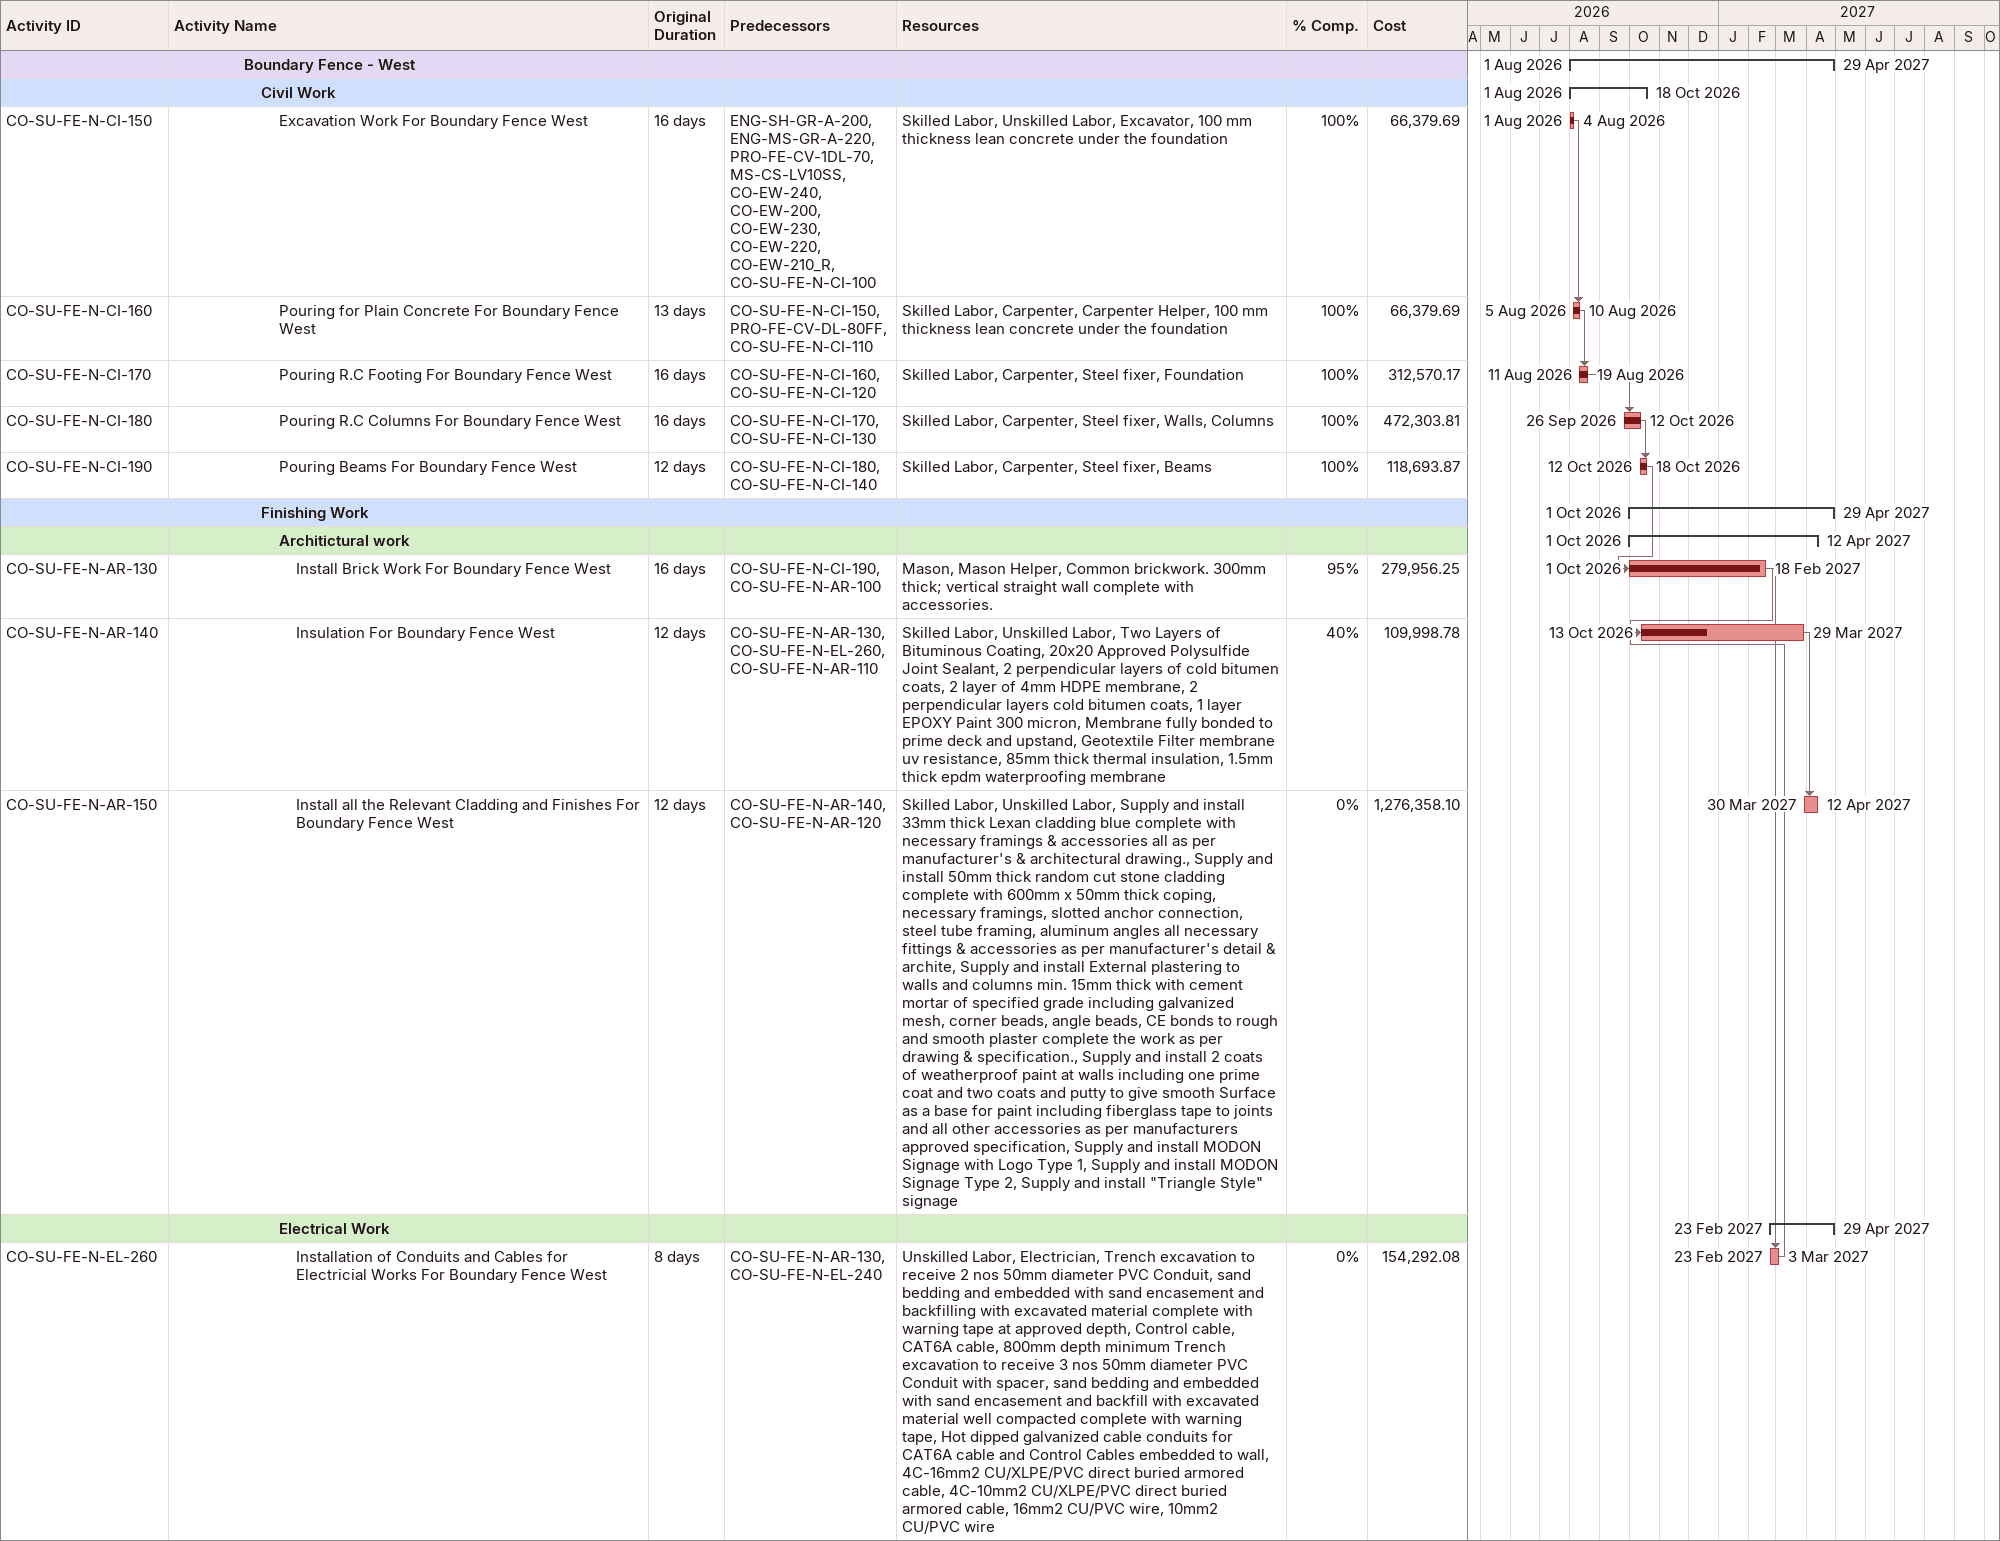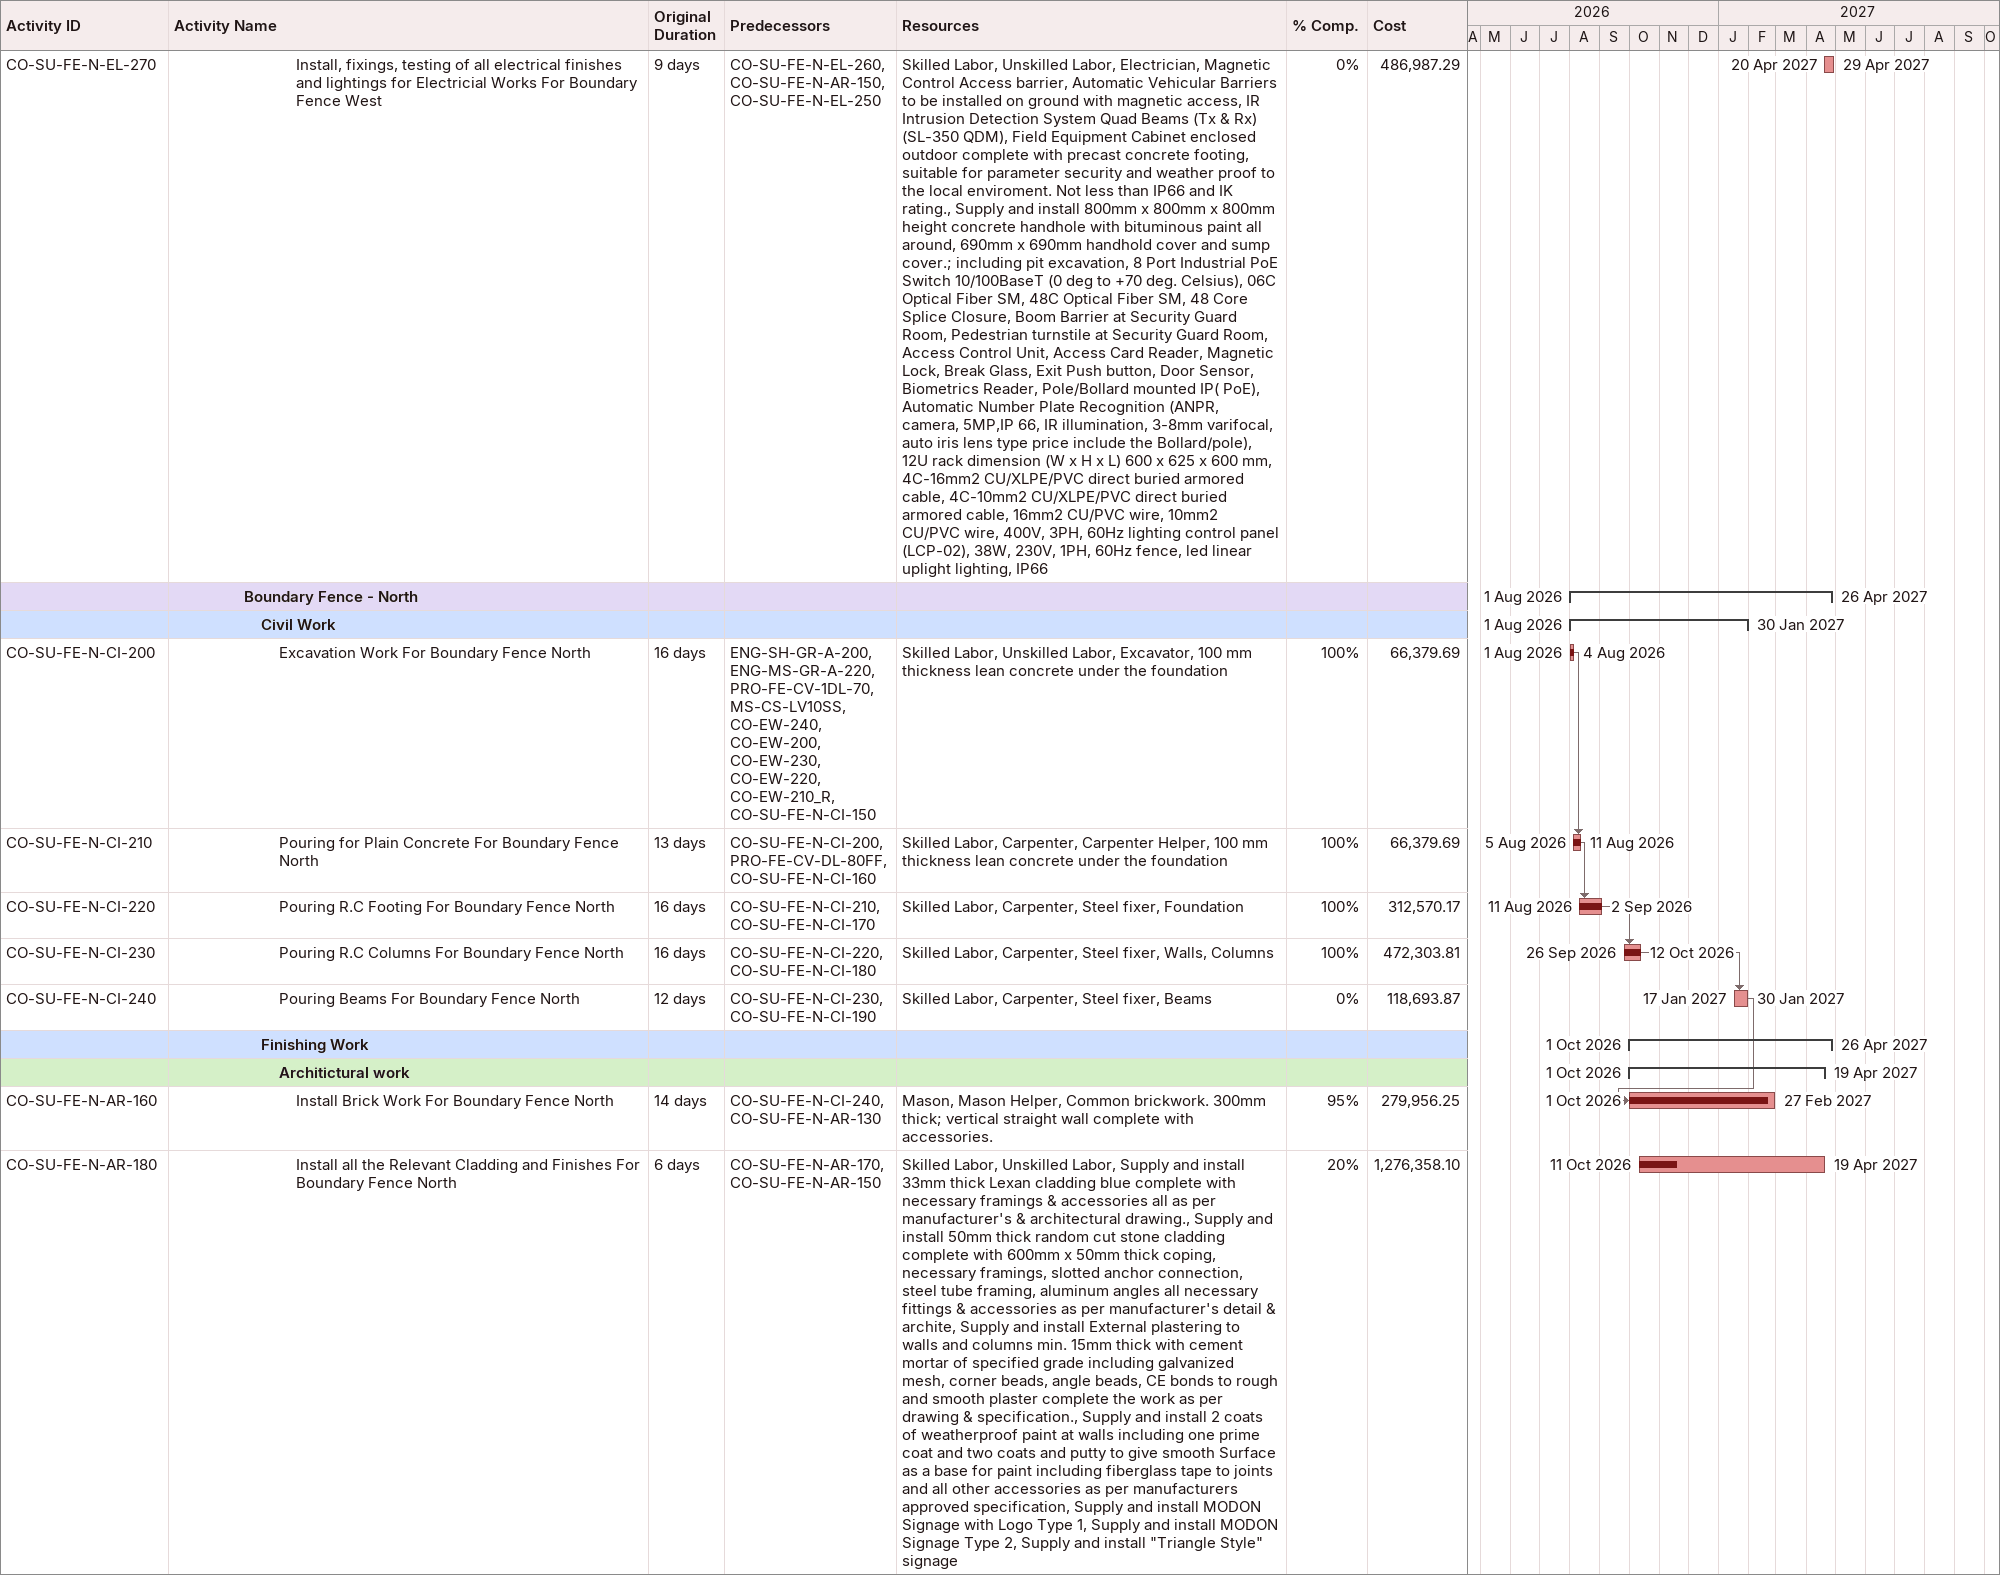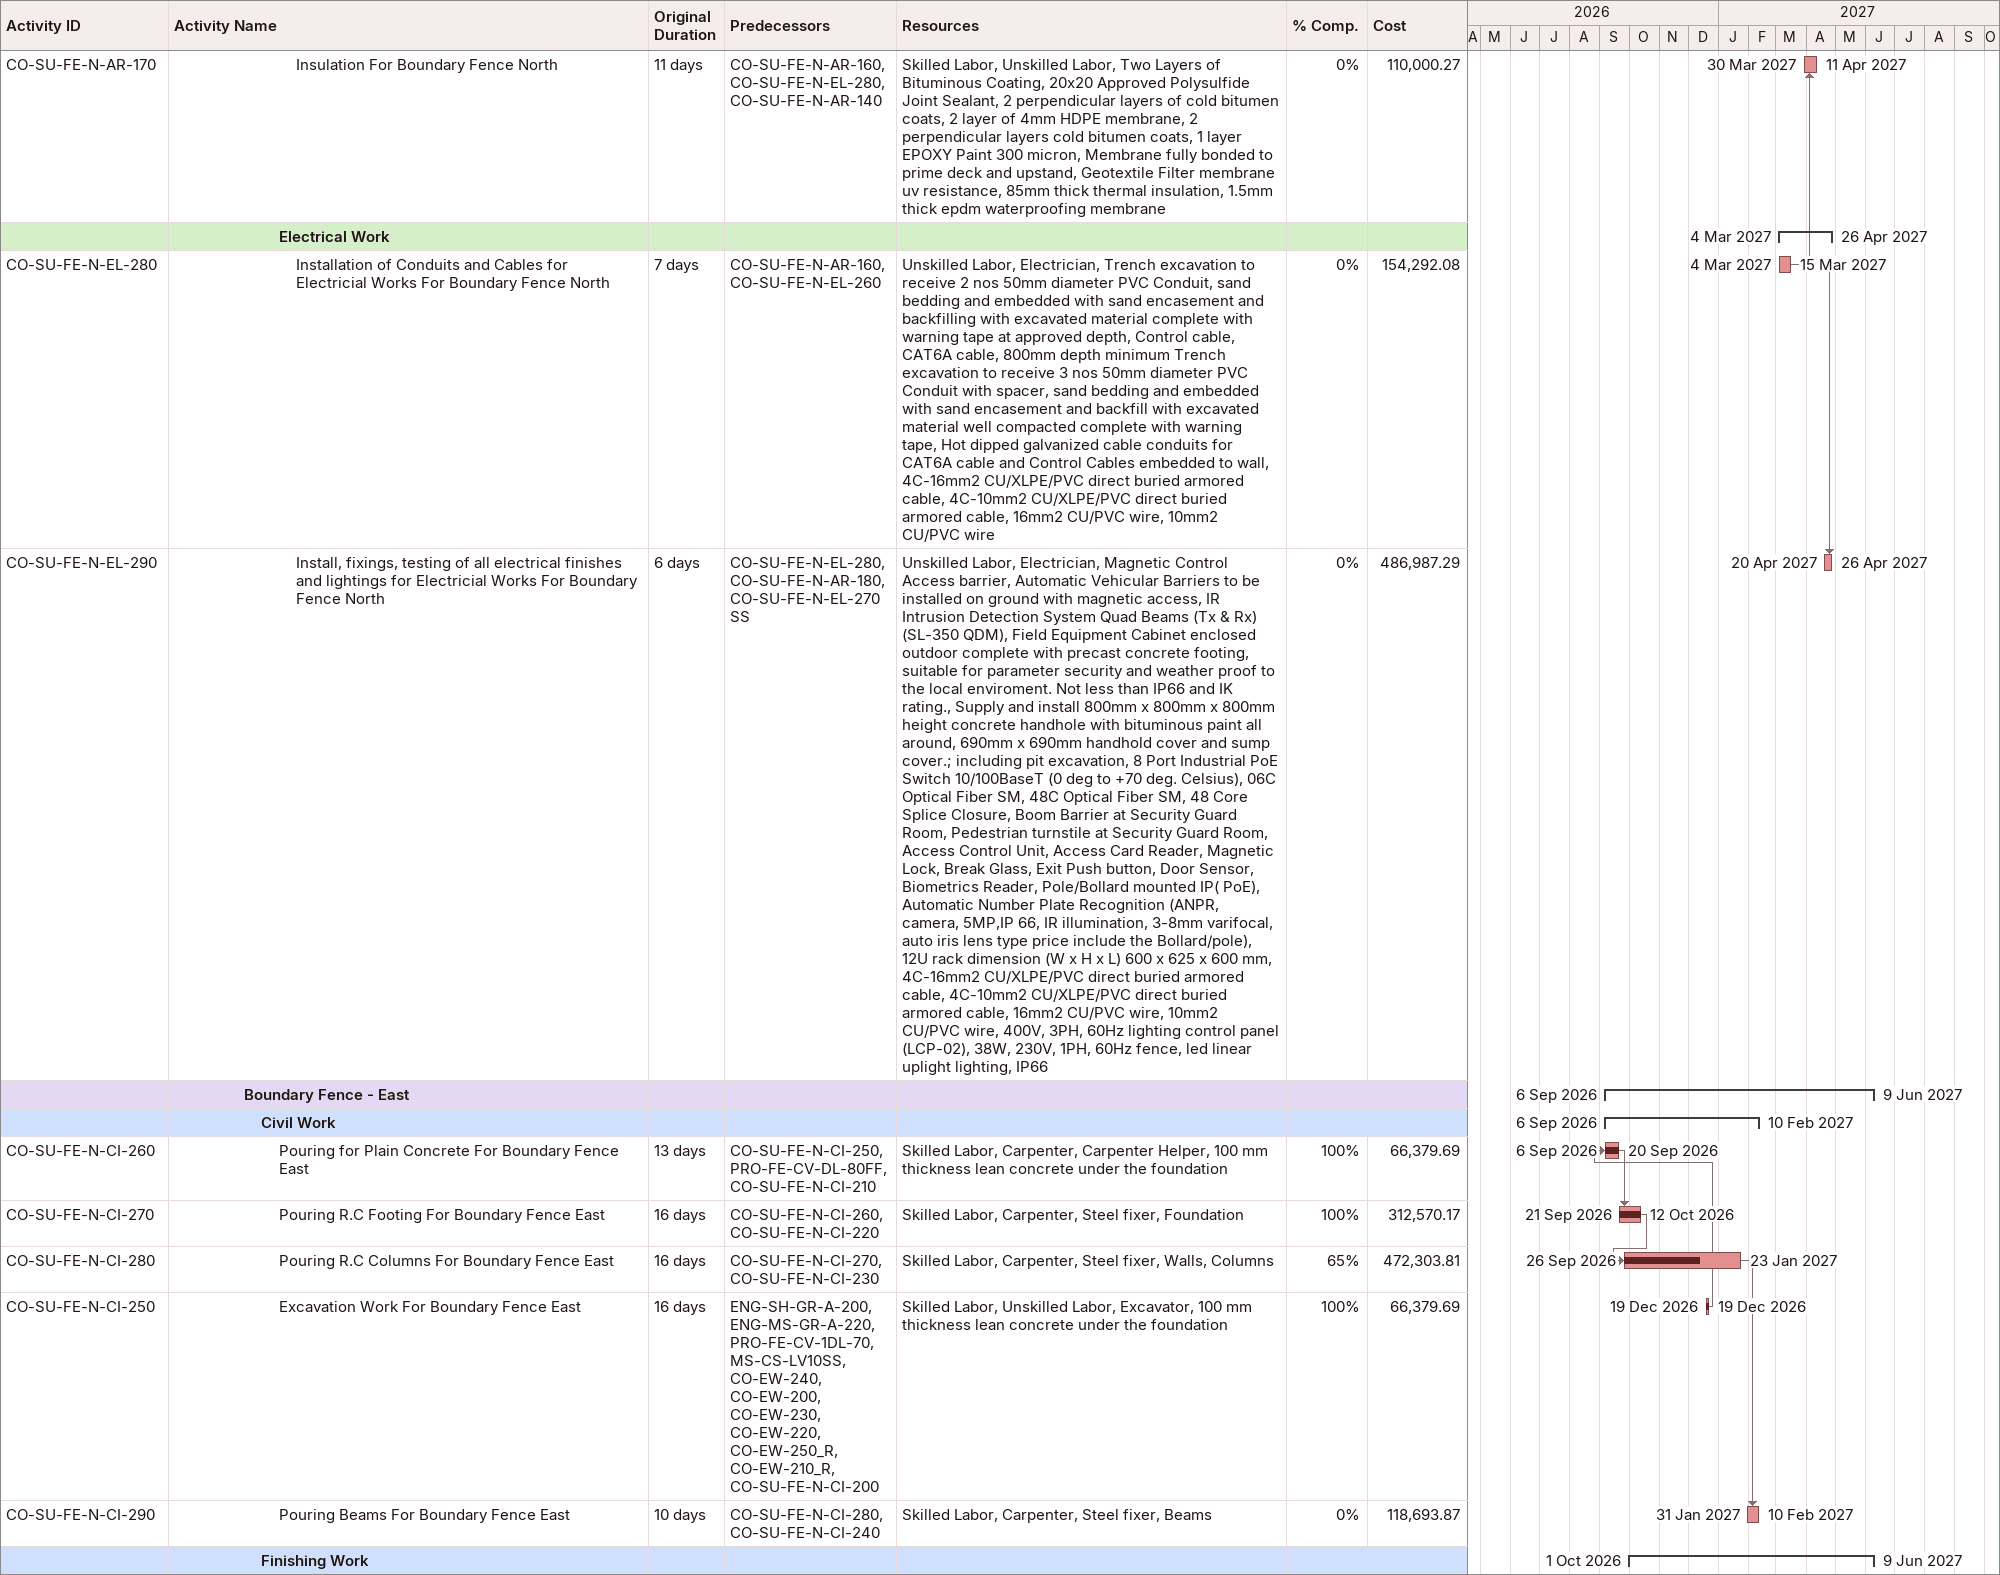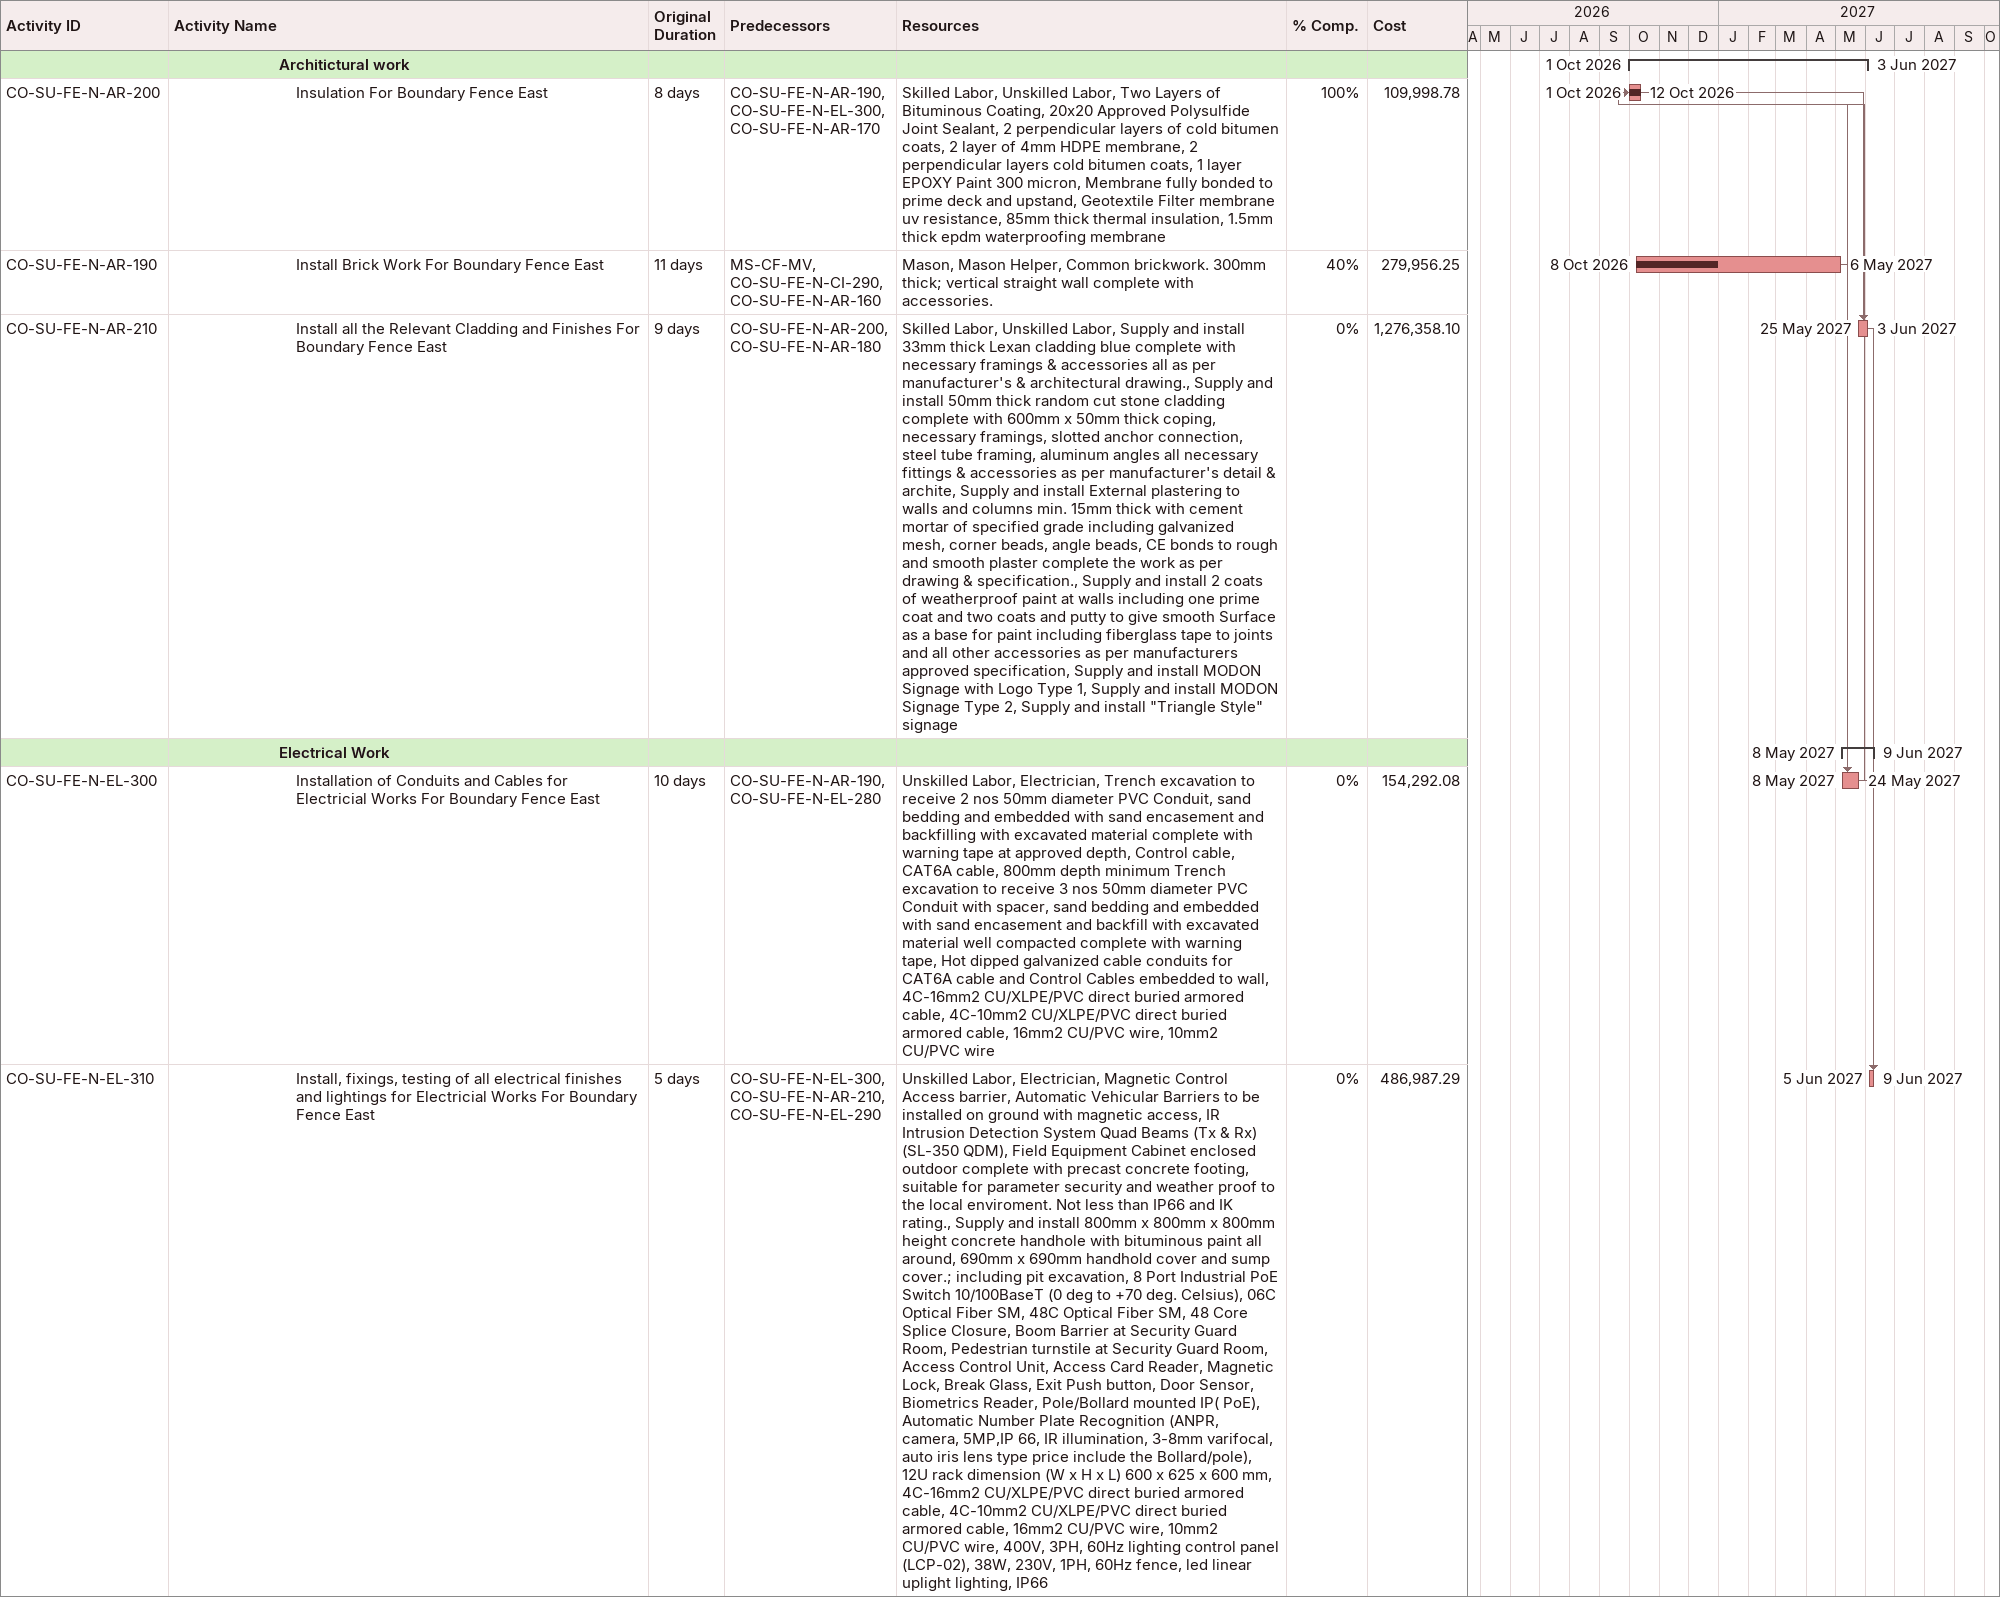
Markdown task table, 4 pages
| ID | Level | Task | Original duration | Start | Finish | Predecessors | Resources | % complete | Cost |
|---|---|---|---|---|---|---|---|---|---|
|  | 5 | **Boundary Fence - West** |  | 2026-08-01 | 2027-04-29 |  |  |  |  |
|  | 6 | **Civil Work** |  | 2026-08-01 | 2026-10-18 |  |  |  |  |
| CO-SU-FE-N-CI-150 | 7 | Excavation Work For Boundary Fence West | 16d | 2026-08-01 | 2026-08-04 | ENG-SH-GR-A-200, ENG-MS-GR-A-220, PRO-FE-CV-1DL-70, MS-CS-LV10SS, CO-EW-240, CO-EW-200, CO-EW-230, CO-EW-220, CO-EW-210_R, CO-SU-FE-N-CI-100 | Skilled Labor, Unskilled Labor, Excavator, 100 mm thickness lean concrete under the foundation | 100 | 66379.69 |
| CO-SU-FE-N-CI-160 | 7 | Pouring for Plain Concrete For Boundary Fence West | 13d | 2026-08-05 | 2026-08-10 | CO-SU-FE-N-CI-150, PRO-FE-CV-DL-80FF, CO-SU-FE-N-CI-110 | Skilled Labor, Carpenter, Carpenter Helper, 100 mm thickness lean concrete under the foundation | 100 | 66379.69 |
| CO-SU-FE-N-CI-170 | 7 | Pouring R.C Footing For Boundary Fence West | 16d | 2026-08-11 | 2026-08-19 | CO-SU-FE-N-CI-160, CO-SU-FE-N-CI-120 | Skilled Labor, Carpenter, Steel fixer, Foundation | 100 | 312570.17 |
| CO-SU-FE-N-CI-180 | 7 | Pouring R.C Columns For Boundary Fence West | 16d | 2026-09-26 | 2026-10-12 | CO-SU-FE-N-CI-170, CO-SU-FE-N-CI-130 | Skilled Labor, Carpenter, Steel fixer, Walls, Columns | 100 | 472303.81 |
| CO-SU-FE-N-CI-190 | 7 | Pouring Beams For Boundary Fence West | 12d | 2026-10-12 | 2026-10-18 | CO-SU-FE-N-CI-180, CO-SU-FE-N-CI-140 | Skilled Labor, Carpenter, Steel fixer, Beams | 100 | 118693.87 |
|  | 6 | **Finishing Work** |  | 2026-10-01 | 2027-04-29 |  |  |  |  |
|  | 7 | **Architictural work** |  | 2026-10-01 | 2027-04-12 |  |  |  |  |
| CO-SU-FE-N-AR-130 | 8 | Install Brick Work For Boundary Fence West | 16d | 2026-10-01 | 2027-02-18 | CO-SU-FE-N-CI-190, CO-SU-FE-N-AR-100 | Mason, Mason Helper, Common brickwork. 300mm thick; vertical straight wall complete with accessories. | 95 | 279956.25 |
| CO-SU-FE-N-AR-140 | 8 | Insulation For Boundary Fence West | 12d | 2026-10-13 | 2027-03-29 | CO-SU-FE-N-AR-130, CO-SU-FE-N-EL-260, CO-SU-FE-N-AR-110 | Skilled Labor, Unskilled Labor, Two Layers of Bituminous Coating, 20x20 Approved Polysulfide Joint Sealant, 2 perpendicular layers of cold bitumen coats, 2 layer of 4mm HDPE membrane, 2 perpendicular layers cold bitumen coats, 1 layer EPOXY Paint 300 micron, Membrane fully bonded to prime deck and upstand, Geotextile Filter membrane uv resistance, 85mm thick thermal insulation, 1.5mm thick epdm waterproofing membrane | 40 | 109998.78 |
| CO-SU-FE-N-AR-150 | 8 | Install all the Relevant Cladding and Finishes For Boundary Fence West | 12d | 2027-03-30 | 2027-04-12 | CO-SU-FE-N-AR-140, CO-SU-FE-N-AR-120 | Skilled Labor, Unskilled Labor, Supply and install 33mm thick Lexan cladding blue complete with necessary framings & accessories all as per manufacturer's & architectural drawing., Supply and install 50mm thick random cut stone cladding complete with 600mm x 50mm thick coping, necessary framings, slotted anchor connection, steel tube framing, aluminum angles all necessary fittings & accessories as per manufacturer's detail & archite, Supply and install External plastering to walls and columns min. 15mm thick with cement mortar of specified grade including galvanized mesh, corner beads, angle beads, CE bonds to rough and smooth plaster complete the work as per drawing & specification., Supply and install 2 coats of weatherproof paint at walls including one prime coat and two coats and putty to give smooth Surface as a base for paint including fiberglass tape to joints and all other accessories as per manufacturers approved specification, Supply and install MODON Signage with Logo Type 1, Supply and install MODON Signage Type 2, Supply and install "Triangle Style" signage | 0 | 1276358.10 |
|  | 7 | **Electrical Work** |  | 2027-02-23 | 2027-04-29 |  |  |  |  |
| CO-SU-FE-N-EL-260 | 8 | Installation of Conduits and Cables for Electricial Works For Boundary Fence West | 8d | 2027-02-23 | 2027-03-03 | CO-SU-FE-N-AR-130, CO-SU-FE-N-EL-240 | Unskilled Labor, Electrician, Trench excavation to receive 2 nos 50mm diameter PVC Conduit, sand bedding and embedded with sand encasement and backfilling with excavated material complete with warning tape at approved depth, Control cable, CAT6A cable, 800mm depth minimum Trench excavation to receive 3 nos 50mm diameter PVC Conduit with spacer, sand bedding and embedded with sand encasement and backfill with excavated material well compacted complete with warning tape, Hot dipped galvanized cable conduits for CAT6A cable and Control Cables embedded to wall, 4C-16mm2 CU/XLPE/PVC direct buried armored cable, 4C-10mm2 CU/XLPE/PVC direct buried armored cable, 16mm2 CU/PVC wire, 10mm2 CU/PVC wire | 0 | 154292.08 |
| CO-SU-FE-N-EL-270 | 8 | Install, fixings, testing of all electrical finishes and lightings for Electricial Works For Boundary Fence West | 9d | 2027-04-20 | 2027-04-29 | CO-SU-FE-N-EL-260, CO-SU-FE-N-AR-150, CO-SU-FE-N-EL-250 | Skilled Labor, Unskilled Labor, Electrician, Magnetic Control Access barrier, Automatic Vehicular Barriers to be installed on ground with magnetic access, IR Intrusion Detection System Quad Beams (Tx & Rx) (SL-350 QDM), Field Equipment Cabinet enclosed outdoor complete with precast concrete footing, suitable for parameter security and weather proof to the local enviroment. Not less than IP66 and IK rating., Supply and install 800mm x 800mm x 800mm height concrete handhole with bituminous paint all around, 690mm x 690mm handhold cover and sump cover.; including pit excavation, 8 Port Industrial PoE Switch 10/100BaseT (0 deg to +70 deg. Celsius), 06C Optical Fiber SM, 48C Optical Fiber SM, 48 Core Splice Closure, Boom Barrier at Security Guard Room, Pedestrian turnstile at Security Guard Room, Access Control Unit, Access Card Reader, Magnetic Lock, Break Glass, Exit Push button, Door Sensor, Biometrics Reader, Pole/Bollard mounted IP( PoE), Automatic Number Plate Recognition (ANPR, camera, 5MP,IP 66, IR illumination, 3-8mm varifocal, auto iris lens type price include the Bollard/pole), 12U rack dimension (W x H x L) 600 x 625 x 600 mm, 4C-16mm2 CU/XLPE/PVC direct buried armored cable, 4C-10mm2 CU/XLPE/PVC direct buried armored cable, 16mm2 CU/PVC wire, 10mm2 CU/PVC wire, 400V, 3PH, 60Hz lighting control panel (LCP-02), 38W, 230V, 1PH, 60Hz fence, led linear uplight lighting, IP66 | 0 | 486987.29 |
|  | 5 | **Boundary Fence - North** |  | 2026-08-01 | 2027-04-26 |  |  |  |  |
|  | 6 | **Civil Work** |  | 2026-08-01 | 2027-01-30 |  |  |  |  |
| CO-SU-FE-N-CI-200 | 7 | Excavation Work For Boundary Fence North | 16d | 2026-08-01 | 2026-08-04 | ENG-SH-GR-A-200, ENG-MS-GR-A-220, PRO-FE-CV-1DL-70, MS-CS-LV10SS, CO-EW-240, CO-EW-200, CO-EW-230, CO-EW-220, CO-EW-210_R, CO-SU-FE-N-CI-150 | Skilled Labor, Unskilled Labor, Excavator, 100 mm thickness lean concrete under the foundation | 100 | 66379.69 |
| CO-SU-FE-N-CI-210 | 7 | Pouring for Plain Concrete For Boundary Fence North | 13d | 2026-08-05 | 2026-08-11 | CO-SU-FE-N-CI-200, PRO-FE-CV-DL-80FF, CO-SU-FE-N-CI-160 | Skilled Labor, Carpenter, Carpenter Helper, 100 mm thickness lean concrete under the foundation | 100 | 66379.69 |
| CO-SU-FE-N-CI-220 | 7 | Pouring R.C Footing For Boundary Fence North | 16d | 2026-08-11 | 2026-09-02 | CO-SU-FE-N-CI-210, CO-SU-FE-N-CI-170 | Skilled Labor, Carpenter, Steel fixer, Foundation | 100 | 312570.17 |
| CO-SU-FE-N-CI-230 | 7 | Pouring R.C Columns For Boundary Fence North | 16d | 2026-09-26 | 2026-10-12 | CO-SU-FE-N-CI-220, CO-SU-FE-N-CI-180 | Skilled Labor, Carpenter, Steel fixer, Walls, Columns | 100 | 472303.81 |
| CO-SU-FE-N-CI-240 | 7 | Pouring Beams For Boundary Fence North | 12d | 2027-01-17 | 2027-01-30 | CO-SU-FE-N-CI-230, CO-SU-FE-N-CI-190 | Skilled Labor, Carpenter, Steel fixer, Beams | 0 | 118693.87 |
|  | 6 | **Finishing Work** |  | 2026-10-01 | 2027-04-26 |  |  |  |  |
|  | 7 | **Architictural work** |  | 2026-10-01 | 2027-04-19 |  |  |  |  |
| CO-SU-FE-N-AR-160 | 8 | Install Brick Work For Boundary Fence North | 14d | 2026-10-01 | 2027-02-27 | CO-SU-FE-N-CI-240, CO-SU-FE-N-AR-130 | Mason, Mason Helper, Common brickwork. 300mm thick; vertical straight wall complete with accessories. | 95 | 279956.25 |
| CO-SU-FE-N-AR-180 | 8 | Install all the Relevant Cladding and Finishes For Boundary Fence North | 6d | 2026-10-11 | 2027-04-19 | CO-SU-FE-N-AR-170, CO-SU-FE-N-AR-150 | Skilled Labor, Unskilled Labor, Supply and install 33mm thick Lexan cladding blue complete with necessary framings & accessories all as per manufacturer's & architectural drawing., Supply and install 50mm thick random cut stone cladding complete with 600mm x 50mm thick coping, necessary framings, slotted anchor connection, steel tube framing, aluminum angles all necessary fittings & accessories as per manufacturer's detail & archite, Supply and install External plastering to walls and columns min. 15mm thick with cement mortar of specified grade including galvanized mesh, corner beads, angle beads, CE bonds to rough and smooth plaster complete the work as per drawing & specification., Supply and install 2 coats of weatherproof paint at walls including one prime coat and two coats and putty to give smooth Surface as a base for paint including fiberglass tape to joints and all other accessories as per manufacturers approved specification, Supply and install MODON Signage with Logo Type 1, Supply and install MODON Signage Type 2, Supply and install "Triangle Style" signage | 20 | 1276358.10 |
| CO-SU-FE-N-AR-170 | 8 | Insulation For Boundary Fence North | 11d | 2027-03-30 | 2027-04-11 | CO-SU-FE-N-AR-160, CO-SU-FE-N-EL-280, CO-SU-FE-N-AR-140 | Skilled Labor, Unskilled Labor, Two Layers of Bituminous Coating, 20x20 Approved Polysulfide Joint Sealant, 2 perpendicular layers of cold bitumen coats, 2 layer of 4mm HDPE membrane, 2 perpendicular layers cold bitumen coats, 1 layer EPOXY Paint 300 micron, Membrane fully bonded to prime deck and upstand, Geotextile Filter membrane uv resistance, 85mm thick thermal insulation, 1.5mm thick epdm waterproofing membrane | 0 | 110000.27 |
|  | 7 | **Electrical Work** |  | 2027-03-04 | 2027-04-26 |  |  |  |  |
| CO-SU-FE-N-EL-280 | 8 | Installation of Conduits and Cables for Electricial Works For Boundary Fence North | 7d | 2027-03-04 | 2027-03-15 | CO-SU-FE-N-AR-160, CO-SU-FE-N-EL-260 | Unskilled Labor, Electrician, Trench excavation to receive 2 nos 50mm diameter PVC Conduit, sand bedding and embedded with sand encasement and backfilling with excavated material complete with warning tape at approved depth, Control cable, CAT6A cable, 800mm depth minimum Trench excavation to receive 3 nos 50mm diameter PVC Conduit with spacer, sand bedding and embedded with sand encasement and backfill with excavated material well compacted complete with warning tape, Hot dipped galvanized cable conduits for CAT6A cable and Control Cables embedded to wall, 4C-16mm2 CU/XLPE/PVC direct buried armored cable, 4C-10mm2 CU/XLPE/PVC direct buried armored cable, 16mm2 CU/PVC wire, 10mm2 CU/PVC wire | 0 | 154292.08 |
| CO-SU-FE-N-EL-290 | 8 | Install, fixings, testing of all electrical finishes and lightings for Electricial Works For Boundary Fence North | 6d | 2027-04-20 | 2027-04-26 | CO-SU-FE-N-EL-280, CO-SU-FE-N-AR-180, CO-SU-FE-N-EL-270SS | Unskilled Labor, Electrician, Magnetic Control Access barrier, Automatic Vehicular Barriers to be installed on ground with magnetic access, IR Intrusion Detection System Quad Beams (Tx & Rx) (SL-350 QDM), Field Equipment Cabinet enclosed outdoor complete with precast concrete footing, suitable for parameter security and weather proof to the local enviroment. Not less than IP66 and IK rating., Supply and install 800mm x 800mm x 800mm height concrete handhole with bituminous paint all around, 690mm x 690mm handhold cover and sump cover.; including pit excavation, 8 Port Industrial PoE Switch 10/100BaseT (0 deg to +70 deg. Celsius), 06C Optical Fiber SM, 48C Optical Fiber SM, 48 Core Splice Closure, Boom Barrier at Security Guard Room, Pedestrian turnstile at Security Guard Room, Access Control Unit, Access Card Reader, Magnetic Lock, Break Glass, Exit Push button, Door Sensor, Biometrics Reader, Pole/Bollard mounted IP( PoE), Automatic Number Plate Recognition (ANPR, camera, 5MP,IP 66, IR illumination, 3-8mm varifocal, auto iris lens type price include the Bollard/pole), 12U rack dimension (W x H x L) 600 x 625 x 600 mm, 4C-16mm2 CU/XLPE/PVC direct buried armored cable, 4C-10mm2 CU/XLPE/PVC direct buried armored cable, 16mm2 CU/PVC wire, 10mm2 CU/PVC wire, 400V, 3PH, 60Hz lighting control panel (LCP-02), 38W, 230V, 1PH, 60Hz fence, led linear uplight lighting, IP66 | 0 | 486987.29 |
|  | 5 | **Boundary Fence - East** |  | 2026-09-06 | 2027-06-09 |  |  |  |  |
|  | 6 | **Civil Work** |  | 2026-09-06 | 2027-02-10 |  |  |  |  |
| CO-SU-FE-N-CI-260 | 7 | Pouring for Plain Concrete For Boundary Fence East | 13d | 2026-09-06 | 2026-09-20 | CO-SU-FE-N-CI-250, PRO-FE-CV-DL-80FF, CO-SU-FE-N-CI-210 | Skilled Labor, Carpenter, Carpenter Helper, 100 mm thickness lean concrete under the foundation | 100 | 66379.69 |
| CO-SU-FE-N-CI-270 | 7 | Pouring R.C Footing For Boundary Fence East | 16d | 2026-09-21 | 2026-10-12 | CO-SU-FE-N-CI-260, CO-SU-FE-N-CI-220 | Skilled Labor, Carpenter, Steel fixer, Foundation | 100 | 312570.17 |
| CO-SU-FE-N-CI-280 | 7 | Pouring R.C Columns For Boundary Fence East | 16d | 2026-09-26 | 2027-01-23 | CO-SU-FE-N-CI-270, CO-SU-FE-N-CI-230 | Skilled Labor, Carpenter, Steel fixer, Walls, Columns | 65 | 472303.81 |
| CO-SU-FE-N-CI-250 | 7 | Excavation Work For Boundary Fence East | 16d | 2026-12-19 | 2026-12-19 | ENG-SH-GR-A-200, ENG-MS-GR-A-220, PRO-FE-CV-1DL-70, MS-CS-LV10SS, CO-EW-240, CO-EW-200, CO-EW-230, CO-EW-220, CO-EW-250_R, CO-EW-210_R, CO-SU-FE-N-CI-200 | Skilled Labor, Unskilled Labor, Excavator, 100 mm thickness lean concrete under the foundation | 100 | 66379.69 |
| CO-SU-FE-N-CI-290 | 7 | Pouring Beams For Boundary Fence East | 10d | 2027-01-31 | 2027-02-10 | CO-SU-FE-N-CI-280, CO-SU-FE-N-CI-240 | Skilled Labor, Carpenter, Steel fixer, Beams | 0 | 118693.87 |
|  | 6 | **Finishing Work** |  | 2026-10-01 | 2027-06-09 |  |  |  |  |
|  | 7 | **Architictural work** |  | 2026-10-01 | 2027-06-03 |  |  |  |  |
| CO-SU-FE-N-AR-200 | 8 | Insulation For Boundary Fence East | 8d | 2026-10-01 | 2026-10-12 | CO-SU-FE-N-AR-190, CO-SU-FE-N-EL-300, CO-SU-FE-N-AR-170 | Skilled Labor, Unskilled Labor, Two Layers of Bituminous Coating, 20x20 Approved Polysulfide Joint Sealant, 2 perpendicular layers of cold bitumen coats, 2 layer of 4mm HDPE membrane, 2 perpendicular layers cold bitumen coats, 1 layer EPOXY Paint 300 micron, Membrane fully bonded to prime deck and upstand, Geotextile Filter membrane uv resistance, 85mm thick thermal insulation, 1.5mm thick epdm waterproofing membrane | 100 | 109998.78 |
| CO-SU-FE-N-AR-190 | 8 | Install Brick Work For Boundary Fence East | 11d | 2026-10-08 | 2027-05-06 | MS-CF-MV, CO-SU-FE-N-CI-290, CO-SU-FE-N-AR-160 | Mason, Mason Helper, Common brickwork. 300mm thick; vertical straight wall complete with accessories. | 40 | 279956.25 |
| CO-SU-FE-N-AR-210 | 8 | Install all the Relevant Cladding and Finishes For Boundary Fence East | 9d | 2027-05-25 | 2027-06-03 | CO-SU-FE-N-AR-200, CO-SU-FE-N-AR-180 | Skilled Labor, Unskilled Labor, Supply and install 33mm thick Lexan cladding blue complete with necessary framings & accessories all as per manufacturer's & architectural drawing., Supply and install 50mm thick random cut stone cladding complete with 600mm x 50mm thick coping, necessary framings, slotted anchor connection, steel tube framing, aluminum angles all necessary fittings & accessories as per manufacturer's detail & archite, Supply and install External plastering to walls and columns min. 15mm thick with cement mortar of specified grade including galvanized mesh, corner beads, angle beads, CE bonds to rough and smooth plaster complete the work as per drawing & specification., Supply and install 2 coats of weatherproof paint at walls including one prime coat and two coats and putty to give smooth Surface as a base for paint including fiberglass tape to joints and all other accessories as per manufacturers approved specification, Supply and install MODON Signage with Logo Type 1, Supply and install MODON Signage Type 2, Supply and install "Triangle Style" signage | 0 | 1276358.10 |
|  | 7 | **Electrical Work** |  | 2027-05-08 | 2027-06-09 |  |  |  |  |
| CO-SU-FE-N-EL-300 | 8 | Installation of Conduits and Cables for Electricial Works For Boundary Fence East | 10d | 2027-05-08 | 2027-05-24 | CO-SU-FE-N-AR-190, CO-SU-FE-N-EL-280 | Unskilled Labor, Electrician, Trench excavation to receive 2 nos 50mm diameter PVC Conduit, sand bedding and embedded with sand encasement and backfilling with excavated material complete with warning tape at approved depth, Control cable, CAT6A cable, 800mm depth minimum Trench excavation to receive 3 nos 50mm diameter PVC Conduit with spacer, sand bedding and embedded with sand encasement and backfill with excavated material well compacted complete with warning tape, Hot dipped galvanized cable conduits for CAT6A cable and Control Cables embedded to wall, 4C-16mm2 CU/XLPE/PVC direct buried armored cable, 4C-10mm2 CU/XLPE/PVC direct buried armored cable, 16mm2 CU/PVC wire, 10mm2 CU/PVC wire | 0 | 154292.08 |
| CO-SU-FE-N-EL-310 | 8 | Install, fixings, testing of all electrical finishes and lightings for Electricial Works For Boundary Fence East | 5d | 2027-06-05 | 2027-06-09 | CO-SU-FE-N-EL-300, CO-SU-FE-N-AR-210, CO-SU-FE-N-EL-290 | Unskilled Labor, Electrician, Magnetic Control Access barrier, Automatic Vehicular Barriers to be installed on ground with magnetic access, IR Intrusion Detection System Quad Beams (Tx & Rx) (SL-350 QDM), Field Equipment Cabinet enclosed outdoor complete with precast concrete footing, suitable for parameter security and weather proof to the local enviroment. Not less than IP66 and IK rating., Supply and install 800mm x 800mm x 800mm height concrete handhole with bituminous paint all around, 690mm x 690mm handhold cover and sump cover.; including pit excavation, 8 Port Industrial PoE Switch 10/100BaseT (0 deg to +70 deg. Celsius), 06C Optical Fiber SM, 48C Optical Fiber SM, 48 Core Splice Closure, Boom Barrier at Security Guard Room, Pedestrian turnstile at Security Guard Room, Access Control Unit, Access Card Reader, Magnetic Lock, Break Glass, Exit Push button, Door Sensor, Biometrics Reader, Pole/Bollard mounted IP( PoE), Automatic Number Plate Recognition (ANPR, camera, 5MP,IP 66, IR illumination, 3-8mm varifocal, auto iris lens type price include the Bollard/pole), 12U rack dimension (W x H x L) 600 x 625 x 600 mm, 4C-16mm2 CU/XLPE/PVC direct buried armored cable, 4C-10mm2 CU/XLPE/PVC direct buried armored cable, 16mm2 CU/PVC wire, 10mm2 CU/PVC wire, 400V, 3PH, 60Hz lighting control panel (LCP-02), 38W, 230V, 1PH, 60Hz fence, led linear uplight lighting, IP66 | 0 | 486987.29 |
